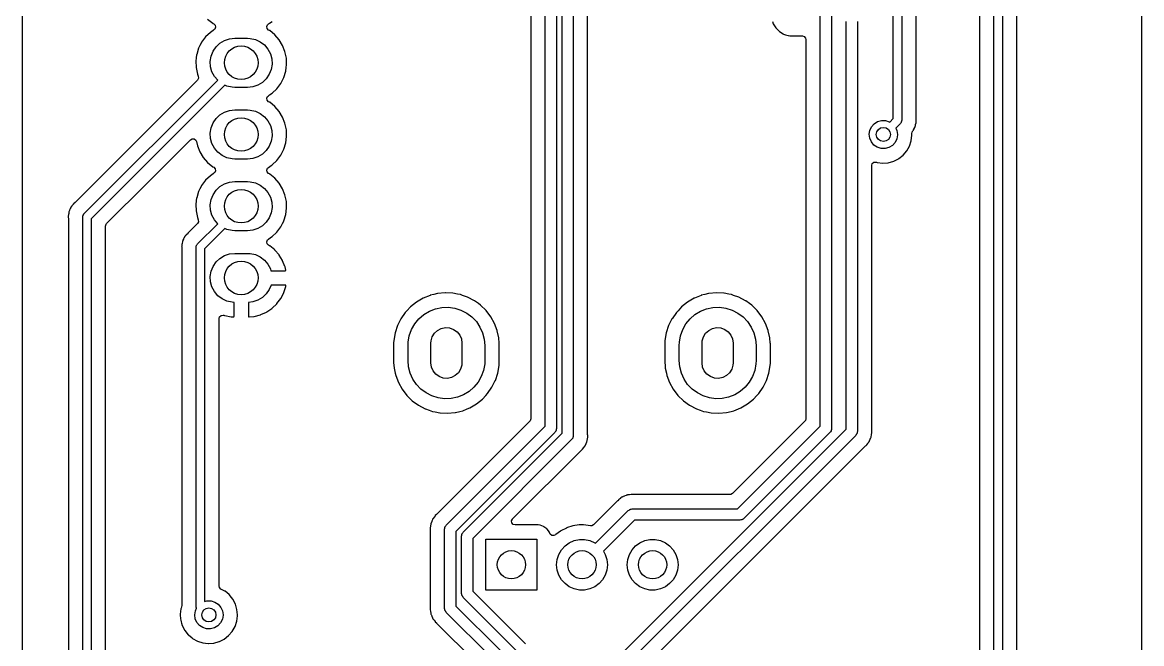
# Model space of a CAD drawing. Extents: x 84 to 124, y -235 to -33.
# Drawn here: x 84.33 to 123.95, y -138.06 to -116.05 of the extents above; entities that cross this region are included whole.
import ezdxf

# ---------------------------------------------------------------- set-up
doc = ezdxf.new("R2010")
doc.units = 0
doc.layers.add('BLACK', color=7, linetype='CONTINUOUS')

msp = doc.modelspace()

# ---------------------------------------------------------------- linework, layer by layer
at = {"layer": 'BLACK', "linetype": 'CONTINUOUS'}
for p, q in [((84.3285, -234.96), (84.3285, -33.0295)), ((123.951, -33.0295), (123.951, -234.96)), ((118.722, -161.971), (118.722, -92.8107)), ((119.022, -92.8111), (119.022, -162.033)), ((118.213, -93.1611), (118.213, -143.075)), ((119.53, -161.996), (119.53, -93.1645)), ((115.158, -119.463), (115.158, -99.5446)), ((115.458, -99.4825), (115.458, -119.525)), ((115.966, -119.488), (115.966, -99.5646)), ((102.832, -130.362), (102.832, -111.074)), ((103.232, -111.098), (103.232, -130.445)), ((102.324, -111.435), (102.324, -130.099)), ((103.432, -130.61), (103.432, -111.836)), ((103.832, -111.919), (103.832, -130.693)), ((104.34, -130.668), (104.34, -112.182)), ((112.576, -130.356), (112.576, -112.682)), ((112.976, -112.765), (112.976, -130.439)), ((90.8855, -115.937), (91.0664, -116.085)), ((91.0664, -116.085), (91.071, -116.088)), ((91.071, -116.088), (91.071, -116.088)), ((91.071, -116.088), (91.1035, -116.106)), ((93.0384, -116.11), (93.0811, -116.081)), ((93.0811, -116.081), (93.1669, -116.023)), ((110.883, -116.02), (110.909, -116.1)), ((113.489, -130.46), (113.489, -116.026)), ((113.888, -116.026), (113.888, -130.543)), ((90.9831, -116.407), (90.8138, -116.568)), ((91.0791, -116.342), (90.9831, -116.407)), ((91.1115, -116.32), (91.0791, -116.342)), ((91.1035, -116.106), (91.1528, -116.157)), ((91.1407, -116.293), (91.1115, -116.32)), ((91.1667, -116.227), (91.1407, -116.293)), ((91.1528, -116.157), (91.1667, -116.227)), ((92.9833, -116.203), (93.0093, -116.137)), ((92.9972, -116.273), (92.9833, -116.203)), ((93.0465, -116.324), (92.9972, -116.273)), ((93.0093, -116.137), (93.0384, -116.11)), ((93.079, -116.342), (93.0465, -116.324)), ((93.0836, -116.345), (93.079, -116.342)), ((93.079, -116.342), (93.079, -116.342)), ((93.2645, -116.493), (93.0836, -116.345)), ((110.909, -116.1), (111.003, -116.25)), ((111.003, -116.25), (111.128, -116.375)), ((111.128, -116.375), (111.134, -116.379)), ((111.134, -116.379), (111.134, -116.379)), ((111.134, -116.379), (111.257, -116.455)), ((111.257, -116.455), (111.278, -116.468)), ((111.278, -116.468), (111.344, -116.49)), ((111.344, -116.49), (111.44, -116.522)), ((90.6138, -116.875), (90.5682, -116.965)), ((90.6718, -116.761), (90.6138, -116.875)), ((90.6742, -116.756), (90.6718, -116.761)), ((90.6718, -116.761), (90.6718, -116.761)), ((90.8138, -116.568), (90.6742, -116.756)), ((91.1875, -116.921), (91.324, -116.792)), ((91.324, -116.792), (91.4851, -116.695)), ((91.4851, -116.695), (91.6632, -116.635)), ((91.6632, -116.635), (91.85, -116.615)), ((91.85, -116.615), (92.3, -116.615)), ((92.3, -116.615), (92.397, -116.62)), ((92.397, -116.62), (92.5804, -116.661)), ((92.5804, -116.661), (92.7507, -116.741)), ((92.7507, -116.741), (92.9, -116.855)), ((92.9, -116.855), (93.0213, -116.999)), ((93.4178, -116.67), (93.2645, -116.493)), ((93.5392, -116.87), (93.4178, -116.67)), ((93.6251, -117.087), (93.5392, -116.87)), ((111.44, -116.522), (111.44, -116.522)), ((111.44, -116.522), (111.446, -116.524)), ((111.446, -116.524), (111.453, -116.524)), ((111.453, -116.524), (111.453, -116.524)), ((111.453, -116.524), (111.496, -116.529)), ((111.496, -116.529), (111.551, -116.534)), ((111.551, -116.534), (111.942, -116.534)), ((111.942, -116.534), (112.01, -116.555)), ((112.01, -116.555), (112.057, -116.608)), ((112.057, -116.608), (112.068, -116.66)), ((112.068, -116.66), (112.068, -130.093)), ((90.4981, -117.193), (90.4811, -117.322)), ((90.4988, -117.188), (90.4981, -117.193)), ((90.4981, -117.193), (90.4981, -117.193)), ((90.5682, -116.965), (90.4988, -117.188)), ((90.9814, -117.436), (91.012, -117.251)), ((91.012, -117.251), (91.0818, -117.077)), ((91.0818, -117.077), (91.1875, -116.921)), ((93.0213, -116.999), (93.1089, -117.165)), ((93.1089, -117.165), (93.1588, -117.346)), ((93.6732, -117.316), (93.6251, -117.087)), ((90.4811, -117.322), (90.4681, -117.42)), ((90.4681, -117.42), (90.4768, -117.654)), ((90.4768, -117.654), (90.5249, -117.883)), ((90.9912, -117.624), (90.9814, -117.436)), ((91.0411, -117.805), (90.9912, -117.624)), ((93.1686, -117.534), (93.138, -117.719)), ((93.1588, -117.346), (93.1686, -117.534)), ((93.6512, -117.782), (93.6682, -117.654)), ((93.6682, -117.654), (93.6812, -117.555)), ((93.6819, -117.55), (93.6732, -117.316)), ((93.6812, -117.555), (93.6819, -117.55)), ((93.6812, -117.555), (93.6812, -117.555)), ((90.5249, -117.883), (90.5572, -117.964)), ((90.5636, -118.035), (90.5291, -118.1)), ((90.5572, -117.964), (90.5636, -118.035)), ((91.1287, -117.971), (91.0411, -117.805)), ((91.2422, -118.106), (91.1287, -117.971)), ((92.9625, -118.049), (92.826, -118.178)), ((93.0682, -117.893), (92.9625, -118.049)), ((93.138, -117.719), (93.0682, -117.893)), ((93.4758, -118.214), (93.5818, -118.005)), ((93.5818, -118.005), (93.6512, -117.782)), ((86.5079, -122.84), (91.2422, -118.106)), ((91.4973, -118.275), (86.764, -123.008)), ((90.5291, -118.1), (88.3554, -120.273)), ((91.5696, -118.309), (91.4973, -118.275)), ((91.753, -118.35), (91.5696, -118.309)), ((91.85, -118.355), (91.753, -118.35)), ((92.3, -118.355), (91.85, -118.355)), ((92.4868, -118.335), (92.3, -118.355)), ((92.6649, -118.275), (92.4868, -118.335)), ((92.826, -118.178), (92.6649, -118.275)), ((93.1669, -118.563), (93.3362, -118.402)), ((93.3362, -118.402), (93.4758, -118.214)), ((92.9833, -118.743), (93.0093, -118.677)), ((92.9972, -118.813), (92.9833, -118.743)), ((93.0465, -118.864), (92.9972, -118.813)), ((93.0093, -118.677), (93.0384, -118.65)), ((93.0384, -118.65), (93.0781, -118.623)), ((93.079, -118.882), (93.0465, -118.864)), ((93.0781, -118.623), (93.1669, -118.563)), ((91.324, -119.332), (91.4851, -119.235)), ((91.4851, -119.235), (91.6632, -119.175)), ((91.6632, -119.175), (91.85, -119.155)), ((91.85, -119.155), (92.3, -119.155)), ((92.3, -119.155), (92.397, -119.16)), ((92.397, -119.16), (92.5804, -119.201)), ((92.5804, -119.201), (92.7507, -119.281)), ((93.0836, -118.885), (93.079, -118.882)), ((93.079, -118.882), (93.079, -118.882)), ((93.2645, -119.033), (93.0836, -118.885)), ((93.4178, -119.21), (93.2645, -119.033)), ((93.5392, -119.41), (93.4178, -119.21)), ((91.012, -119.791), (91.0818, -119.617)), ((91.0818, -119.617), (91.1875, -119.461)), ((91.1875, -119.461), (91.324, -119.332)), ((92.7507, -119.281), (92.9, -119.395)), ((92.9, -119.395), (93.0213, -119.539)), ((93.0213, -119.539), (93.1089, -119.705)), ((93.6251, -119.627), (93.5392, -119.41)), ((93.6732, -119.856), (93.6251, -119.627)), ((114.39, -119.75), (114.484, -119.644)), ((114.484, -119.644), (114.604, -119.569)), ((114.604, -119.569), (114.74, -119.53)), ((114.74, -119.53), (114.882, -119.53)), ((114.882, -119.53), (115.018, -119.571)), ((115.018, -119.571), (115.037, -119.584)), ((115.037, -119.584), (115.158, -119.463)), ((115.414, -119.632), (115.248, -119.797)), ((115.423, -119.614), (115.414, -119.632)), ((115.437, -119.6), (115.423, -119.614)), ((115.443, -119.581), (115.437, -119.6)), ((115.452, -119.564), (115.443, -119.581)), ((115.458, -119.525), (115.452, -119.545)), ((115.452, -119.545), (115.452, -119.564)), ((115.952, -119.665), (115.955, -119.653)), ((115.955, -119.653), (115.966, -119.609)), ((115.967, -119.5), (115.966, -119.488)), ((115.966, -119.587), (115.968, -119.568)), ((115.966, -119.609), (115.966, -119.587)), ((115.971, -119.546), (115.967, -119.5)), ((115.968, -119.568), (115.97, -119.554)), ((115.97, -119.554), (115.971, -119.546)), ((115.97, -119.554), (115.97, -119.554)), ((90.9814, -119.976), (91.012, -119.791)), ((90.9912, -120.164), (90.9814, -119.976)), ((93.1089, -119.705), (93.1588, -119.886)), ((93.1588, -119.886), (93.1686, -120.074)), ((93.6734, -119.862), (93.6732, -119.856)), ((93.6795, -120.025), (93.6734, -119.862)), ((93.6819, -120.09), (93.6795, -120.025)), ((114.308, -120.019), (114.33, -119.879)), ((114.326, -120.159), (114.308, -120.019)), ((114.33, -119.879), (114.39, -119.75)), ((115.248, -119.797), (115.288, -119.885)), ((115.308, -120.037), (115.284, -120.177)), ((115.288, -119.885), (115.308, -120.025)), ((115.308, -120.025), (115.308, -120.037)), ((115.796, -120.25), (115.821, -120.053)), ((115.819, -120.003), (115.832, -119.933)), ((115.821, -120.021), (115.819, -120.003)), ((115.821, -120.025), (115.821, -120.021)), ((115.821, -120.021), (115.821, -120.021)), ((115.821, -120.053), (115.821, -120.025)), ((115.832, -119.933), (115.841, -119.92)), ((115.841, -119.92), (115.844, -119.916)), ((115.844, -119.916), (115.855, -119.897)), ((115.855, -119.897), (115.866, -119.88)), ((115.866, -119.88), (115.874, -119.87)), ((115.874, -119.87), (115.879, -119.863)), ((115.879, -119.863), (115.897, -119.821)), ((115.897, -119.821), (115.902, -119.81)), ((115.902, -119.81), (115.921, -119.777)), ((115.921, -119.777), (115.925, -119.77)), ((115.921, -119.777), (115.921, -119.777)), ((115.925, -119.77), (115.927, -119.762)), ((115.927, -119.762), (115.93, -119.749)), ((115.927, -119.762), (115.927, -119.762)), ((115.93, -119.749), (115.936, -119.73)), ((115.936, -119.73), (115.942, -119.718)), ((115.942, -119.718), (115.945, -119.711)), ((115.945, -119.711), (115.952, -119.665)), ((88.3554, -120.273), (86.2064, -122.422)), ((88.7454, -121.746), (90.2811, -120.21)), ((90.2811, -120.21), (90.3435, -120.176)), ((90.3435, -120.176), (90.4143, -120.181)), ((90.4143, -120.181), (90.4711, -120.224)), ((90.4711, -120.224), (90.4936, -120.273)), ((90.4936, -120.273), (90.5249, -120.423)), ((90.5249, -120.423), (90.6108, -120.64)), ((91.0411, -120.345), (90.9912, -120.164)), ((91.1287, -120.511), (91.0411, -120.345)), ((93.0682, -120.433), (92.9625, -120.589)), ((93.138, -120.259), (93.0682, -120.433)), ((93.1686, -120.074), (93.138, -120.259)), ((93.5818, -120.545), (93.6512, -120.322)), ((93.6512, -120.322), (93.6519, -120.317)), ((93.6519, -120.317), (93.6812, -120.095)), ((93.6812, -120.095), (93.6819, -120.09)), ((93.6812, -120.095), (93.6812, -120.095)), ((114.384, -120.289), (114.326, -120.159)), ((114.475, -120.398), (114.384, -120.289)), ((114.593, -120.476), (114.475, -120.398)), ((115.127, -120.41), (115.007, -120.484)), ((115.223, -120.305), (115.127, -120.41)), ((115.284, -120.177), (115.223, -120.305)), ((115.636, -120.609), (115.734, -120.437)), ((115.734, -120.437), (115.796, -120.25)), ((90.6108, -120.64), (90.7322, -120.84)), ((90.7322, -120.84), (90.8855, -121.017)), ((91.25, -120.655), (91.1287, -120.511)), ((91.3993, -120.769), (91.25, -120.655)), ((91.5696, -120.849), (91.3993, -120.769)), ((92.6649, -120.815), (92.4868, -120.875)), ((92.826, -120.718), (92.6649, -120.815)), ((92.9625, -120.589), (92.826, -120.718)), ((93.3362, -120.942), (93.4758, -120.754)), ((93.4758, -120.754), (93.5314, -120.645)), ((93.5314, -120.645), (93.5794, -120.55)), ((93.5794, -120.55), (93.5818, -120.545)), ((93.5794, -120.55), (93.5794, -120.55)), ((114.728, -120.519), (114.593, -120.476)), ((114.87, -120.521), (114.728, -120.519)), ((115.007, -120.484), (114.87, -120.521)), ((115.351, -120.881), (115.507, -120.759)), ((115.507, -120.759), (115.636, -120.609)), ((90.8855, -121.017), (91.0664, -121.165)), ((91.0664, -121.165), (91.071, -121.168)), ((91.071, -121.168), (91.071, -121.168)), ((91.071, -121.168), (91.1035, -121.186)), ((91.1035, -121.186), (91.1528, -121.237)), ((91.1528, -121.237), (91.1667, -121.307)), ((91.753, -120.89), (91.5696, -120.849)), ((91.85, -120.895), (91.753, -120.89)), ((92.3, -120.895), (91.85, -120.895)), ((92.4868, -120.875), (92.3, -120.895)), ((92.9833, -121.283), (93.0093, -121.217)), ((93.0093, -121.217), (93.0384, -121.19)), ((93.0384, -121.19), (93.134, -121.125)), ((93.134, -121.125), (93.1669, -121.103)), ((93.1669, -121.103), (93.3362, -120.942)), ((114.397, -121.125), (114.417, -121.057)), ((114.397, -130.518), (114.397, -121.125)), ((114.417, -121.057), (114.471, -121.011)), ((114.471, -121.011), (114.541, -121.001)), ((114.541, -121.001), (114.562, -121.005)), ((114.562, -121.005), (114.59, -121.015)), ((114.59, -121.015), (114.787, -121.038)), ((114.787, -121.038), (114.793, -121.038)), ((114.793, -121.038), (114.978, -121.023)), ((114.793, -121.038), (114.793, -121.038)), ((114.978, -121.023), (114.978, -121.023)), ((114.978, -121.023), (114.984, -121.023)), ((114.984, -121.023), (115.174, -120.97)), ((115.174, -120.97), (115.18, -120.967)), ((115.18, -120.967), (115.345, -120.883)), ((115.18, -120.967), (115.18, -120.967)), ((115.345, -120.883), (115.351, -120.881)), ((115.345, -120.883), (115.345, -120.883)), ((90.9831, -121.487), (90.8138, -121.648)), ((91.0791, -121.422), (90.9831, -121.487)), ((91.1115, -121.4), (91.0791, -121.422)), ((91.1407, -121.373), (91.1115, -121.4)), ((91.1667, -121.307), (91.1407, -121.373)), ((92.9972, -121.353), (92.9833, -121.283)), ((93.0465, -121.404), (92.9972, -121.353)), ((93.079, -121.422), (93.0465, -121.404)), ((93.0836, -121.425), (93.079, -121.422)), ((93.079, -121.422), (93.079, -121.422)), ((93.2645, -121.573), (93.0836, -121.425)), ((93.4178, -121.75), (93.2645, -121.573)), ((87.3094, -123.182), (88.7454, -121.746)), ((90.6138, -121.955), (90.5682, -122.044)), ((90.6718, -121.841), (90.6138, -121.955)), ((90.6742, -121.836), (90.6718, -121.841)), ((90.6718, -121.841), (90.6718, -121.841)), ((90.8138, -121.648), (90.6742, -121.836)), ((91.0818, -122.157), (91.1875, -122.001)), ((91.1875, -122.001), (91.324, -121.872)), ((91.324, -121.872), (91.4851, -121.775)), ((91.4851, -121.775), (91.6632, -121.715)), ((91.6632, -121.715), (91.85, -121.695)), ((91.85, -121.695), (92.3, -121.695)), ((92.3, -121.695), (92.397, -121.7)), ((92.397, -121.7), (92.5804, -121.741)), ((92.5804, -121.741), (92.7507, -121.821)), ((92.7507, -121.821), (92.9, -121.935)), ((92.9, -121.935), (93.0213, -122.079)), ((93.5392, -121.95), (93.4178, -121.75)), ((93.6251, -122.167), (93.5392, -121.95)), ((86.1976, -122.43), (86.1909, -122.435)), ((86.2064, -122.422), (86.1976, -122.43)), ((86.1976, -122.43), (86.1976, -122.43)), ((90.4981, -122.273), (90.4697, -122.488)), ((90.4988, -122.268), (90.4981, -122.273)), ((90.4981, -122.273), (90.4981, -122.273)), ((90.5682, -122.044), (90.4988, -122.268)), ((90.9814, -122.516), (91.012, -122.331)), ((91.012, -122.331), (91.0818, -122.157)), ((93.0213, -122.079), (93.1089, -122.245)), ((93.1089, -122.245), (93.1588, -122.426)), ((93.1588, -122.426), (93.1686, -122.614)), ((93.6732, -122.396), (93.6251, -122.167)), ((93.6765, -122.486), (93.6732, -122.396)), ((85.967, -122.818), (85.9555, -122.863)), ((85.9694, -122.806), (85.967, -122.818)), ((85.9754, -122.769), (85.9694, -122.806)), ((85.9766, -122.761), (85.9754, -122.769)), ((85.9851, -122.741), (85.9766, -122.761)), ((85.9915, -122.722), (85.9851, -122.741)), ((85.9969, -122.702), (85.9915, -122.722)), ((86.0191, -122.661), (85.9969, -122.702)), ((86.0243, -122.651), (86.0191, -122.661)), ((86.0395, -122.615), (86.0243, -122.651)), ((86.0427, -122.608), (86.0395, -122.615)), ((86.0395, -122.615), (86.0395, -122.615)), ((86.048, -122.601), (86.0427, -122.608)), ((86.0558, -122.591), (86.048, -122.601)), ((86.0667, -122.575), (86.0558, -122.591)), ((86.0732, -122.563), (86.0667, -122.575)), ((86.077, -122.556), (86.0732, -122.563)), ((86.0732, -122.563), (86.0732, -122.563)), ((86.1086, -122.522), (86.077, -122.556)), ((86.1164, -122.513), (86.1086, -122.522)), ((86.1191, -122.51), (86.1164, -122.513)), ((86.1396, -122.489), (86.1191, -122.51)), ((86.1424, -122.486), (86.1396, -122.489)), ((86.1855, -122.44), (86.1424, -122.486)), ((86.1909, -122.435), (86.1855, -122.44)), ((86.1855, -122.44), (86.1855, -122.44)), ((90.4697, -122.488), (90.4681, -122.5)), ((90.4681, -122.5), (90.4768, -122.734)), ((90.4768, -122.734), (90.5249, -122.963)), ((90.9912, -122.704), (90.9814, -122.516)), ((91.0411, -122.885), (90.9912, -122.704)), ((93.138, -122.799), (93.0682, -122.973)), ((93.1686, -122.614), (93.138, -122.799)), ((93.6521, -122.855), (93.6812, -122.635)), ((93.6809, -122.602), (93.6765, -122.486)), ((93.6819, -122.63), (93.6809, -122.602)), ((93.6812, -122.635), (93.6819, -122.63)), ((93.6812, -122.635), (93.6812, -122.635)), ((85.9539, -122.904), (85.9506, -122.925)), ((85.9506, -122.925), (85.9513, -122.933)), ((85.9513, -122.933), (85.9549, -122.971)), ((85.9555, -122.884), (85.9539, -122.904)), ((85.9549, -122.971), (85.9555, -122.983)), ((85.9555, -122.863), (85.9555, -122.884)), ((85.9555, -122.983), (85.9555, -180.414)), ((86.464, -122.946), (86.4691, -122.927)), ((86.464, -180.767), (86.464, -122.946)), ((86.4691, -122.907), (86.479, -122.89)), ((86.4691, -122.927), (86.4691, -122.907)), ((86.479, -122.89), (86.4841, -122.871)), ((86.4841, -122.871), (86.4981, -122.857)), ((86.4981, -122.857), (86.5079, -122.84)), ((86.764, -123.008), (86.764, -180.767)), ((87.2725, -123.271), (87.2925, -123.203)), ((87.2925, -123.203), (87.3094, -123.182)), ((90.5291, -123.18), (90.2229, -123.486)), ((90.5244, -123.903), (91.2422, -123.186)), ((90.5249, -122.963), (90.5572, -123.044)), ((90.5636, -123.115), (90.5291, -123.18)), ((90.5572, -123.044), (90.5636, -123.115)), ((91.1287, -123.051), (91.0411, -122.885)), ((91.2422, -123.186), (91.1287, -123.051)), ((92.9625, -123.129), (92.826, -123.258)), ((93.0682, -122.973), (92.9625, -123.129)), ((93.4758, -123.294), (93.5328, -123.182)), ((93.5328, -123.182), (93.5794, -123.09)), ((93.5794, -123.09), (93.5818, -123.085)), ((93.5794, -123.09), (93.5794, -123.09)), ((93.5818, -123.085), (93.6512, -122.862)), ((93.6512, -122.862), (93.6521, -122.855)), ((87.2725, -180.416), (87.2725, -123.271)), ((90.0935, -123.619), (90.0897, -123.626)), ((90.1251, -123.586), (90.0935, -123.619)), ((90.1328, -123.577), (90.1251, -123.586)), ((90.1356, -123.573), (90.1328, -123.577)), ((90.1561, -123.553), (90.1356, -123.573)), ((90.1589, -123.55), (90.1561, -123.553)), ((90.202, -123.504), (90.1589, -123.55)), ((90.2074, -123.498), (90.202, -123.504)), ((90.202, -123.504), (90.202, -123.504)), ((90.2141, -123.494), (90.2074, -123.498)), ((90.2229, -123.486), (90.2141, -123.494)), ((90.2141, -123.494), (90.2141, -123.494)), ((91.4973, -123.355), (90.7805, -124.072)), ((91.5696, -123.389), (91.4973, -123.355)), ((91.753, -123.43), (91.5696, -123.389)), ((91.85, -123.435), (91.753, -123.43)), ((92.3, -123.435), (91.85, -123.435)), ((92.4868, -123.415), (92.3, -123.435)), ((92.6649, -123.355), (92.4868, -123.415)), ((92.826, -123.258), (92.6649, -123.355)), ((93.1722, -123.638), (93.3235, -123.494)), ((93.3235, -123.494), (93.3362, -123.482)), ((93.3362, -123.482), (93.4758, -123.294)), ((89.9704, -123.967), (89.9671, -123.989)), ((89.9671, -123.989), (89.9678, -123.997)), ((89.9678, -123.997), (89.9714, -124.035)), ((89.972, -123.948), (89.9704, -123.967)), ((89.9835, -123.882), (89.972, -123.926)), ((89.972, -123.926), (89.972, -123.948)), ((89.9859, -123.87), (89.9835, -123.882)), ((89.9919, -123.832), (89.9859, -123.87)), ((89.9931, -123.824), (89.9919, -123.832)), ((90.0016, -123.805), (89.9931, -123.824)), ((90.008, -123.786), (90.0016, -123.805)), ((90.0134, -123.765), (90.008, -123.786)), ((90.0327, -123.73), (90.0134, -123.765)), ((90.0356, -123.725), (90.0327, -123.73)), ((90.0408, -123.714), (90.0356, -123.725)), ((90.056, -123.679), (90.0408, -123.714)), ((90.0592, -123.672), (90.056, -123.679)), ((90.056, -123.679), (90.056, -123.679)), ((90.0645, -123.665), (90.0592, -123.672)), ((90.0723, -123.655), (90.0645, -123.665)), ((90.0832, -123.638), (90.0723, -123.655)), ((90.0897, -123.626), (90.0832, -123.638)), ((90.0897, -123.626), (90.0897, -123.626)), ((90.4805, -124.01), (90.4856, -123.99)), ((90.4805, -136.741), (90.4805, -124.01)), ((90.4856, -123.971), (90.4955, -123.954)), ((90.4856, -123.99), (90.4856, -123.971)), ((90.4955, -123.954), (90.5006, -123.935)), ((90.5006, -123.935), (90.5145, -123.921)), ((90.5145, -123.921), (90.5244, -123.903)), ((92.9829, -123.823), (93.0088, -123.757)), ((92.9967, -123.893), (92.9829, -123.823)), ((93.046, -123.944), (92.9967, -123.893)), ((93.0088, -123.757), (93.038, -123.73)), ((93.038, -123.73), (93.1138, -123.679)), ((93.0787, -123.963), (93.046, -123.944)), ((93.0875, -123.969), (93.0787, -123.963)), ((93.26, -124.11), (93.0875, -123.969)), ((93.1138, -123.679), (93.1669, -123.643)), ((93.1669, -123.643), (93.1722, -123.638)), ((89.9714, -124.035), (89.972, -124.047)), ((89.972, -124.047), (89.972, -136.659)), ((90.7805, -124.072), (90.7805, -136.572)), ((91.1875, -124.541), (91.324, -124.412)), ((91.324, -124.412), (91.4851, -124.315)), ((91.4851, -124.315), (91.6632, -124.255)), ((91.6632, -124.255), (91.85, -124.235)), ((91.85, -124.235), (92.3, -124.235)), ((92.3, -124.235), (92.397, -124.24)), ((92.397, -124.24), (92.5804, -124.281)), ((92.5804, -124.281), (92.7507, -124.361)), ((92.7507, -124.361), (92.9, -124.475)), ((93.2677, -124.118), (93.26, -124.11)), ((93.4139, -124.286), (93.2677, -124.118)), ((93.4202, -124.295), (93.4139, -124.286)), ((93.536, -124.486), (93.4202, -124.295)), ((91.012, -124.871), (91.0818, -124.697)), ((91.0818, -124.697), (91.1875, -124.541)), ((92.9, -124.475), (93.0213, -124.619)), ((93.0213, -124.619), (93.1089, -124.785)), ((93.1089, -124.785), (93.1272, -124.851)), ((93.5407, -124.495), (93.536, -124.486)), ((93.6227, -124.703), (93.5407, -124.495)), ((93.6257, -124.713), (93.6227, -124.703)), ((93.6517, -124.836), (93.6257, -124.713)), ((90.9814, -125.056), (91.012, -124.871)), ((90.9912, -125.244), (90.9814, -125.056)), ((93.1272, -124.851), (93.6366, -124.851)), ((93.6366, -124.851), (93.6502, -124.847)), ((93.6502, -124.847), (93.6517, -124.836)), ((91.0411, -125.425), (90.9912, -125.244)), ((91.1287, -125.591), (91.0411, -125.425)), ((91.25, -125.735), (91.1287, -125.591)), ((93.0682, -125.513), (92.9625, -125.669)), ((93.1299, -125.359), (93.0682, -125.513)), ((93.6387, -125.359), (93.1299, -125.359)), ((93.583, -125.62), (93.6491, -125.407)), ((93.6518, -125.363), (93.6387, -125.359)), ((93.6491, -125.407), (93.6514, -125.397)), ((93.6514, -125.397), (93.654, -125.377)), ((93.654, -125.377), (93.6518, -125.363)), ((91.3993, -125.849), (91.25, -125.735)), ((91.5696, -125.929), (91.3993, -125.849)), ((91.753, -125.97), (91.5696, -125.929)), ((91.821, -125.973), (91.753, -125.97)), ((91.821, -126.469), (91.821, -125.973)), ((92.4868, -125.955), (92.329, -125.972)), ((92.329, -125.972), (92.329, -126.465)), ((92.6649, -125.895), (92.4868, -125.955)), ((92.826, -125.798), (92.6649, -125.895)), ((92.9625, -125.669), (92.826, -125.798)), ((93.339, -126.017), (93.4722, -125.838)), ((93.4722, -125.838), (93.4778, -125.829)), ((93.4778, -125.829), (93.579, -125.63)), ((93.579, -125.63), (93.583, -125.62)), ((98.2788, -125.961), (98.0671, -126.13)), ((98.5128, -125.824), (98.2788, -125.961)), ((98.5171, -125.822), (98.5128, -125.824)), ((98.7599, -125.724), (98.5171, -125.822)), ((98.7642, -125.722), (98.7599, -125.724)), ((98.7599, -125.724), (98.7599, -125.724)), ((98.8931, -125.691), (98.7642, -125.722)), ((99.0231, -125.659), (98.8931, -125.691)), ((99.0276, -125.658), (99.0231, -125.659)), ((99.0231, -125.659), (99.0231, -125.659)), ((99.2975, -125.632), (99.0276, -125.658)), ((99.3021, -125.632), (99.2975, -125.632)), ((99.5638, -125.645), (99.3021, -125.632)), ((99.3021, -125.632), (99.3021, -125.632)), ((99.5683, -125.645), (99.5638, -125.645)), ((99.5638, -125.645), (99.5638, -125.645)), ((99.5728, -125.646), (99.5683, -125.645)), ((99.7363, -125.679), (99.5728, -125.646)), ((99.5728, -125.646), (99.5728, -125.646)), ((99.8344, -125.698), (99.7363, -125.679)), ((99.908, -125.724), (99.8344, -125.698)), ((100.086, -125.787), (99.908, -125.724)), ((100.09, -125.788), (100.086, -125.787)), ((100.086, -125.787), (100.086, -125.787)), ((100.33, -125.914), (100.09, -125.788)), ((100.334, -125.917), (100.33, -125.914)), ((100.471, -126.017), (100.334, -125.917)), ((107.879, -125.961), (107.667, -126.13)), ((108.113, -125.824), (107.879, -125.961)), ((108.117, -125.822), (108.113, -125.824)), ((108.36, -125.724), (108.117, -125.822)), ((108.364, -125.722), (108.36, -125.724)), ((108.36, -125.724), (108.36, -125.724)), ((108.493, -125.691), (108.364, -125.722)), ((108.623, -125.659), (108.493, -125.691)), ((108.628, -125.658), (108.623, -125.659)), ((108.623, -125.659), (108.623, -125.659)), ((108.897, -125.632), (108.628, -125.658)), ((108.902, -125.632), (108.897, -125.632)), ((109.164, -125.645), (108.902, -125.632)), ((108.902, -125.632), (108.902, -125.632)), ((109.168, -125.645), (109.164, -125.645)), ((109.164, -125.645), (109.164, -125.645)), ((109.173, -125.646), (109.168, -125.645)), ((109.336, -125.679), (109.173, -125.646)), ((109.173, -125.646), (109.173, -125.646)), ((109.434, -125.698), (109.336, -125.679)), ((109.508, -125.724), (109.434, -125.698)), ((109.686, -125.787), (109.508, -125.724)), ((109.69, -125.788), (109.686, -125.787)), ((109.686, -125.787), (109.686, -125.787)), ((109.93, -125.914), (109.69, -125.788)), ((109.934, -125.917), (109.93, -125.914)), ((110.071, -126.017), (109.934, -125.917)), ((92.7642, -126.407), (92.9677, -126.316)), ((92.9677, -126.316), (92.977, -126.31)), ((92.977, -126.31), (93.1622, -126.186)), ((93.1622, -126.186), (93.1704, -126.179)), ((93.1704, -126.179), (93.3319, -126.025)), ((93.3319, -126.025), (93.339, -126.017)), ((97.882, -126.329), (97.7274, -126.551)), ((97.9392, -126.267), (97.882, -126.329)), ((98.0639, -126.134), (97.9392, -126.267)), ((98.0671, -126.13), (98.0639, -126.134)), ((98.5387, -126.406), (98.7353, -126.287)), ((98.7353, -126.287), (98.9492, -126.202)), ((98.9492, -126.202), (99.1743, -126.155)), ((99.1743, -126.155), (99.4041, -126.147)), ((99.4041, -126.147), (99.632, -126.177)), ((99.632, -126.177), (99.8517, -126.245)), ((99.8517, -126.245), (100.057, -126.349)), ((100.057, -126.349), (100.241, -126.486)), ((100.549, -126.074), (100.471, -126.017)), ((100.743, -126.264), (100.549, -126.074)), ((100.908, -126.479), (100.743, -126.264)), ((107.482, -126.329), (107.327, -126.551)), ((107.539, -126.267), (107.482, -126.329)), ((107.664, -126.134), (107.539, -126.267)), ((107.667, -126.13), (107.664, -126.134)), ((108.139, -126.406), (108.335, -126.287)), ((108.335, -126.287), (108.549, -126.202)), ((108.549, -126.202), (108.774, -126.155)), ((108.774, -126.155), (109.004, -126.147)), ((109.004, -126.147), (109.232, -126.177)), ((109.232, -126.177), (109.452, -126.245)), ((109.452, -126.245), (109.657, -126.349)), ((109.657, -126.349), (109.841, -126.486)), ((110.149, -126.074), (110.071, -126.017)), ((110.343, -126.264), (110.149, -126.074)), ((110.508, -126.479), (110.343, -126.264)), ((91.289, -126.547), (91.309, -126.479)), ((91.289, -136.014), (91.289, -126.547)), ((91.309, -126.479), (91.3626, -126.433)), ((91.3626, -126.433), (91.4329, -126.422)), ((91.4329, -126.422), (91.458, -126.429)), ((91.458, -126.429), (91.4847, -126.438)), ((91.4847, -126.438), (91.495, -126.441)), ((91.495, -126.441), (91.7158, -126.481)), ((91.7158, -126.481), (91.724, -126.482)), ((91.724, -126.482), (91.7429, -126.483)), ((91.7429, -126.483), (91.7458, -126.483)), ((91.7458, -126.483), (91.8029, -126.483)), ((91.8029, -126.483), (91.8181, -126.479)), ((91.8181, -126.479), (91.8193, -126.477)), ((91.8193, -126.477), (91.821, -126.469)), ((92.329, -126.465), (92.3335, -126.48)), ((92.3335, -126.48), (92.3349, -126.481)), ((92.3349, -126.481), (92.3425, -126.483)), ((92.3425, -126.483), (92.3561, -126.483)), ((92.3561, -126.483), (92.3614, -126.483)), ((92.3614, -126.483), (92.5277, -126.469)), ((92.5277, -126.469), (92.5382, -126.467)), ((92.5382, -126.467), (92.7542, -126.411)), ((92.7542, -126.411), (92.7642, -126.407)), ((97.6433, -126.72), (97.6066, -126.794)), ((97.7254, -126.555), (97.6433, -126.72)), ((97.7274, -126.551), (97.7254, -126.555)), ((97.7254, -126.555), (97.7254, -126.555)), ((98.1054, -126.935), (98.2192, -126.735)), ((98.2192, -126.735), (98.365, -126.557)), ((98.365, -126.557), (98.5387, -126.406)), ((100.241, -126.486), (100.4, -126.653)), ((100.4, -126.653), (100.528, -126.844)), ((101.039, -126.716), (100.908, -126.479)), ((101.135, -126.97), (101.039, -126.716)), ((107.243, -126.72), (107.207, -126.794)), ((107.325, -126.555), (107.243, -126.72)), ((107.327, -126.551), (107.325, -126.555)), ((107.325, -126.555), (107.325, -126.555)), ((107.705, -126.935), (107.819, -126.735)), ((107.819, -126.735), (107.965, -126.557)), ((107.965, -126.557), (108.139, -126.406)), ((109.841, -126.486), (110, -126.653)), ((110, -126.653), (110.128, -126.844)), ((110.639, -126.716), (110.508, -126.479)), ((110.735, -126.97), (110.639, -126.716)), ((97.5222, -127.052), (97.4758, -127.319)), ((97.6066, -126.794), (97.5222, -127.052)), ((97.986, -127.377), (98.027, -127.151)), ((98.027, -127.151), (98.1054, -126.935)), ((98.8375, -127.191), (98.9162, -127.064)), ((98.9162, -127.064), (99.0261, -126.963)), ((99.0261, -126.963), (99.1591, -126.896)), ((99.1591, -126.896), (99.3055, -126.866)), ((99.3055, -126.866), (99.4544, -126.877)), ((99.4544, -126.877), (99.5948, -126.928)), ((99.5948, -126.928), (99.7165, -127.014)), ((99.7165, -127.014), (99.8104, -127.13)), ((99.8104, -127.13), (99.8697, -127.267)), ((100.528, -126.844), (100.623, -127.053)), ((100.623, -127.053), (100.681, -127.276)), ((101.136, -126.974), (101.135, -126.97)), ((101.193, -127.23), (101.136, -126.974)), ((101.136, -126.974), (101.136, -126.974)), ((107.122, -127.052), (107.076, -127.319)), ((107.207, -126.794), (107.122, -127.052)), ((107.586, -127.377), (107.627, -127.151)), ((107.627, -127.151), (107.705, -126.935)), ((108.438, -127.191), (108.516, -127.064)), ((108.516, -127.064), (108.626, -126.963)), ((108.626, -126.963), (108.759, -126.896)), ((108.759, -126.896), (108.905, -126.866)), ((108.905, -126.866), (109.054, -126.877)), ((109.054, -126.877), (109.195, -126.928)), ((109.195, -126.928), (109.317, -127.014)), ((109.317, -127.014), (109.41, -127.13)), ((109.41, -127.13), (109.47, -127.267)), ((110.128, -126.844), (110.223, -127.053)), ((110.223, -127.053), (110.281, -127.276)), ((110.736, -126.974), (110.735, -126.97)), ((110.793, -127.23), (110.736, -126.974)), ((110.736, -126.974), (110.736, -126.974)), ((97.4758, -127.319), (97.4715, -127.405)), ((97.4715, -127.405), (97.4715, -128.094)), ((97.98, -127.505), (97.986, -127.377)), ((97.98, -128.025), (97.98, -127.505)), ((98.79, -127.415), (98.7959, -127.335)), ((98.79, -128.115), (98.79, -127.415)), ((98.7959, -127.335), (98.8375, -127.191)), ((99.8697, -127.267), (99.89, -127.415)), ((99.89, -127.415), (99.89, -128.115)), ((100.681, -127.276), (100.7, -127.505)), ((100.7, -127.505), (100.7, -128.025)), ((101.194, -127.235), (101.193, -127.23)), ((101.194, -127.239), (101.194, -127.235)), ((101.206, -127.406), (101.194, -127.239)), ((101.209, -127.436), (101.206, -127.406)), ((101.209, -128.125), (101.209, -127.436)), ((107.076, -127.319), (107.072, -127.405)), ((107.072, -127.405), (107.072, -128.094)), ((107.58, -127.505), (107.586, -127.377)), ((107.58, -128.025), (107.58, -127.505)), ((108.39, -127.415), (108.396, -127.335)), ((108.39, -128.115), (108.39, -127.415)), ((108.396, -127.335), (108.438, -127.191)), ((109.47, -127.267), (109.49, -127.415)), ((109.49, -127.415), (109.49, -128.115)), ((110.281, -127.276), (110.3, -127.505)), ((110.3, -127.505), (110.3, -128.025)), ((110.794, -127.235), (110.793, -127.23)), ((110.794, -127.239), (110.794, -127.235)), ((110.806, -127.406), (110.794, -127.239)), ((110.808, -127.436), (110.806, -127.406)), ((110.808, -128.125), (110.808, -127.436)), ((97.4715, -128.094), (97.4717, -128.096)), ((97.4717, -128.096), (97.4797, -128.207)), ((97.4717, -128.096), (97.4717, -128.096)), ((97.4797, -128.207), (97.4861, -128.295)), ((97.4861, -128.295), (97.4871, -128.3)), ((97.4871, -128.3), (97.4871, -128.3)), ((97.4871, -128.3), (97.5265, -128.478)), ((97.9994, -128.254), (97.98, -128.025)), ((98.0572, -128.477), (97.9994, -128.254)), ((98.8103, -128.263), (98.79, -128.115)), ((98.8695, -128.4), (98.8103, -128.263)), ((99.8424, -128.339), (99.7638, -128.466)), ((99.8841, -128.195), (99.8424, -128.339)), ((99.89, -128.115), (99.8841, -128.195)), ((100.694, -128.153), (100.653, -128.379)), ((100.7, -128.025), (100.694, -128.153)), ((101.158, -128.478), (101.204, -128.211)), ((101.204, -128.211), (101.209, -128.125)), ((107.072, -128.094), (107.072, -128.096)), ((107.072, -128.096), (107.08, -128.207)), ((107.072, -128.096), (107.072, -128.096)), ((107.08, -128.207), (107.086, -128.295)), ((107.086, -128.295), (107.087, -128.3)), ((107.087, -128.3), (107.087, -128.3)), ((107.087, -128.3), (107.126, -128.478)), ((107.599, -128.254), (107.58, -128.025)), ((107.657, -128.477), (107.599, -128.254)), ((108.41, -128.263), (108.39, -128.115)), ((108.47, -128.4), (108.41, -128.263)), ((109.442, -128.339), (109.364, -128.466)), ((109.484, -128.195), (109.442, -128.339)), ((109.49, -128.115), (109.484, -128.195)), ((110.294, -128.153), (110.253, -128.379)), ((110.3, -128.025), (110.294, -128.153)), ((110.758, -128.478), (110.804, -128.211)), ((110.804, -128.211), (110.808, -128.125)), ((97.5265, -128.478), (97.5446, -128.56)), ((97.5446, -128.56), (97.6407, -128.814)), ((98.1517, -128.686), (98.0572, -128.477)), ((98.2801, -128.877), (98.1517, -128.686)), ((98.9635, -128.516), (98.8695, -128.4)), ((99.0852, -128.602), (98.9635, -128.516)), ((99.2256, -128.653), (99.0852, -128.602)), ((99.3745, -128.664), (99.2256, -128.653)), ((99.5209, -128.634), (99.3745, -128.664)), ((99.6539, -128.567), (99.5209, -128.634)), ((99.7638, -128.466), (99.6539, -128.567)), ((100.575, -128.595), (100.461, -128.795)), ((100.653, -128.379), (100.575, -128.595)), ((101.035, -128.814), (101.071, -128.74)), ((101.071, -128.74), (101.073, -128.736)), ((101.071, -128.74), (101.071, -128.74)), ((101.073, -128.736), (101.158, -128.478)), ((107.126, -128.478), (107.145, -128.56)), ((107.145, -128.56), (107.241, -128.814)), ((107.752, -128.686), (107.657, -128.477)), ((107.88, -128.877), (107.752, -128.686)), ((108.563, -128.516), (108.47, -128.4)), ((108.685, -128.602), (108.563, -128.516)), ((108.826, -128.653), (108.685, -128.602)), ((108.975, -128.664), (108.826, -128.653)), ((109.121, -128.634), (108.975, -128.664)), ((109.254, -128.567), (109.121, -128.634)), ((109.364, -128.466), (109.254, -128.567)), ((110.175, -128.595), (110.061, -128.795)), ((110.253, -128.379), (110.175, -128.595)), ((110.635, -128.814), (110.671, -128.74)), ((110.671, -128.74), (110.673, -128.736)), ((110.671, -128.74), (110.671, -128.74)), ((110.673, -128.736), (110.758, -128.478)), ((97.6407, -128.814), (97.7723, -129.051)), ((97.7723, -129.051), (97.9368, -129.266)), ((98.4388, -129.044), (98.2801, -128.877)), ((98.6233, -129.181), (98.4388, -129.044)), ((100.141, -129.124), (99.9447, -129.243)), ((100.315, -128.973), (100.141, -129.124)), ((100.461, -128.795), (100.315, -128.973)), ((100.798, -129.201), (100.953, -128.979)), ((100.953, -128.979), (101.035, -128.814)), ((107.241, -128.814), (107.372, -129.051)), ((107.372, -129.051), (107.537, -129.266)), ((108.039, -129.044), (107.88, -128.877)), ((108.223, -129.181), (108.039, -129.044)), ((109.741, -129.124), (109.545, -129.243)), ((109.915, -128.973), (109.741, -129.124)), ((110.061, -128.795), (109.915, -128.973)), ((110.398, -129.201), (110.553, -128.979)), ((110.553, -128.979), (110.635, -128.814)), ((97.9368, -129.266), (98.1307, -129.456)), ((98.1307, -129.456), (98.35, -129.616)), ((98.8283, -129.285), (98.6233, -129.181)), ((99.048, -129.353), (98.8283, -129.285)), ((99.2759, -129.383), (99.048, -129.353)), ((99.5057, -129.375), (99.2759, -129.383)), ((99.7308, -129.328), (99.5057, -129.375)), ((99.9447, -129.243), (99.7308, -129.328)), ((100.401, -129.569), (100.613, -129.4)), ((100.613, -129.4), (100.734, -129.27)), ((100.734, -129.27), (100.795, -129.205)), ((100.795, -129.205), (100.798, -129.201)), ((100.795, -129.205), (100.795, -129.205)), ((107.537, -129.266), (107.731, -129.456)), ((107.731, -129.456), (107.95, -129.616)), ((108.428, -129.285), (108.223, -129.181)), ((108.648, -129.353), (108.428, -129.285)), ((108.876, -129.383), (108.648, -129.353)), ((109.106, -129.375), (108.876, -129.383)), ((109.331, -129.328), (109.106, -129.375)), ((109.545, -129.243), (109.331, -129.328)), ((110.001, -129.569), (110.213, -129.4)), ((110.213, -129.4), (110.334, -129.27)), ((110.334, -129.27), (110.395, -129.205)), ((110.395, -129.205), (110.398, -129.201)), ((110.395, -129.205), (110.395, -129.205)), ((98.35, -129.616), (98.5899, -129.742)), ((98.5899, -129.742), (98.5942, -129.743)), ((98.5942, -129.743), (98.5943, -129.743)), ((98.5943, -129.743), (98.7271, -129.79)), ((98.7271, -129.79), (98.8456, -129.832)), ((98.8456, -129.832), (98.9437, -129.851)), ((98.9437, -129.851), (99.1072, -129.884)), ((99.1072, -129.884), (99.1072, -129.884)), ((99.1072, -129.884), (99.1117, -129.885)), ((99.1117, -129.885), (99.1162, -129.885)), ((99.1162, -129.885), (99.1162, -129.885)), ((99.1162, -129.885), (99.3779, -129.898)), ((99.3779, -129.898), (99.3779, -129.898)), ((99.3779, -129.898), (99.3825, -129.898)), ((99.3825, -129.898), (99.6524, -129.872)), ((99.6524, -129.872), (99.6569, -129.871)), ((99.6569, -129.871), (99.8166, -129.832)), ((99.6569, -129.871), (99.6569, -129.871)), ((99.8166, -129.832), (99.9158, -129.808)), ((99.9158, -129.808), (100.075, -129.743)), ((100.075, -129.743), (100.163, -129.708)), ((100.163, -129.708), (100.167, -129.706)), ((100.163, -129.708), (100.163, -129.708)), ((100.167, -129.706), (100.401, -129.569)), ((107.95, -129.616), (108.19, -129.742)), ((108.19, -129.742), (108.194, -129.743)), ((108.194, -129.743), (108.194, -129.743)), ((108.194, -129.743), (108.327, -129.79)), ((108.327, -129.79), (108.446, -129.832)), ((108.446, -129.832), (108.544, -129.851)), ((108.544, -129.851), (108.707, -129.884)), ((108.707, -129.884), (108.707, -129.884)), ((108.707, -129.884), (108.712, -129.885)), ((108.712, -129.885), (108.716, -129.885)), ((108.716, -129.885), (108.716, -129.885)), ((108.716, -129.885), (108.978, -129.898)), ((108.978, -129.898), (108.978, -129.898)), ((108.978, -129.898), (108.983, -129.898)), ((108.983, -129.898), (109.252, -129.872)), ((109.252, -129.872), (109.257, -129.871)), ((109.257, -129.871), (109.417, -129.832)), ((109.257, -129.871), (109.257, -129.871)), ((109.417, -129.832), (109.516, -129.808)), ((109.516, -129.808), (109.675, -129.743)), ((109.675, -129.743), (109.763, -129.708)), ((109.763, -129.708), (109.767, -129.706)), ((109.763, -129.708), (109.763, -129.708)), ((109.767, -129.706), (110.001, -129.569)), ((102.287, -130.188), (98.996, -133.479)), ((102.304, -130.167), (102.287, -130.188)), ((102.324, -130.099), (102.304, -130.167)), ((112.031, -130.182), (109.471, -132.742)), ((109.645, -133.287), (112.576, -130.356)), ((112.048, -130.161), (112.031, -130.182)), ((112.068, -130.093), (112.048, -130.161)), ((99.3351, -133.859), (102.832, -130.362)), ((103.174, -130.586), (99.6765, -134.084)), ((99.9346, -134.108), (103.432, -130.61)), ((103.192, -130.558), (103.174, -130.586)), ((103.213, -130.532), (103.192, -130.558)), ((103.215, -130.521), (103.213, -130.532)), ((103.221, -130.511), (103.215, -130.521)), ((103.225, -130.478), (103.221, -130.511)), ((103.232, -130.445), (103.225, -130.478)), ((103.825, -130.726), (103.821, -130.759)), ((103.832, -130.693), (103.825, -130.726)), ((104.333, -130.801), (104.343, -130.745)), ((104.341, -130.676), (104.34, -130.668)), ((104.344, -130.738), (104.341, -130.676)), ((104.343, -130.745), (104.344, -130.738)), ((104.519, -139.429), (113.489, -130.46)), ((113.83, -130.684), (104.86, -139.654)), ((112.918, -130.58), (109.869, -133.629)), ((112.936, -130.552), (112.918, -130.58)), ((112.957, -130.526), (112.936, -130.552)), ((112.959, -130.514), (112.957, -130.526)), ((112.965, -130.505), (112.959, -130.514)), ((112.969, -130.471), (112.965, -130.505)), ((112.976, -130.439), (112.969, -130.471)), ((113.848, -130.656), (113.83, -130.684)), ((113.869, -130.63), (113.848, -130.656)), ((113.871, -130.618), (113.869, -130.63)), ((113.877, -130.609), (113.871, -130.618)), ((113.881, -130.575), (113.877, -130.609)), ((113.888, -130.543), (113.881, -130.575)), ((114.37, -130.756), (114.371, -130.748)), ((114.371, -130.748), (114.372, -130.746)), ((114.372, -130.746), (114.376, -130.73)), ((114.376, -130.73), (114.377, -130.727)), ((114.377, -130.727), (114.38, -130.72)), ((114.38, -130.72), (114.386, -130.676)), ((114.386, -130.676), (114.388, -130.657)), ((114.388, -130.657), (114.389, -130.65)), ((114.389, -130.65), (114.399, -130.595)), ((114.397, -130.525), (114.397, -130.518)), ((114.401, -130.587), (114.397, -130.525)), ((114.399, -130.595), (114.401, -130.587)), ((103.773, -130.834), (100.276, -134.332)), ((103.791, -130.806), (103.773, -130.834)), ((103.812, -130.78), (103.791, -130.806)), ((103.815, -130.769), (103.812, -130.78)), ((103.821, -130.759), (103.815, -130.769)), ((104.162, -131.171), (104.199, -131.118)), ((104.199, -131.118), (104.203, -131.113)), ((104.203, -131.113), (104.242, -131.063)), ((104.242, -131.063), (104.246, -131.056)), ((104.246, -131.056), (104.247, -131.054)), ((104.247, -131.054), (104.255, -131.039)), ((104.255, -131.039), (104.257, -131.036)), ((104.257, -131.036), (104.261, -131.03)), ((104.261, -131.03), (104.284, -130.971)), ((104.284, -130.971), (104.287, -130.965)), ((104.287, -130.965), (104.31, -130.913)), ((104.31, -130.913), (104.313, -130.906)), ((104.313, -130.906), (104.314, -130.899)), ((104.314, -130.899), (104.315, -130.896)), ((104.315, -130.896), (104.32, -130.88)), ((104.32, -130.88), (104.321, -130.878)), ((104.321, -130.878), (104.323, -130.87)), ((104.323, -130.87), (104.332, -130.807)), ((104.332, -130.807), (104.333, -130.801)), ((105.406, -139.827), (114.169, -131.064)), ((114.169, -131.064), (114.175, -131.058)), ((114.175, -131.058), (114.197, -131.039)), ((114.197, -131.039), (114.219, -131.02)), ((114.219, -131.02), (114.256, -130.968)), ((114.256, -130.968), (114.26, -130.963)), ((114.26, -130.963), (114.294, -130.918)), ((114.294, -130.918), (114.299, -130.912)), ((114.299, -130.912), (114.302, -130.905)), ((114.302, -130.905), (114.303, -130.903)), ((114.303, -130.903), (114.312, -130.888)), ((114.312, -130.888), (114.313, -130.886)), ((114.313, -130.886), (114.317, -130.88)), ((114.317, -130.88), (114.32, -130.873)), ((114.32, -130.873), (114.341, -130.82)), ((114.32, -130.873), (114.32, -130.873)), ((114.341, -130.82), (114.343, -130.814)), ((114.343, -130.814), (114.366, -130.763)), ((114.366, -130.763), (114.37, -130.756)), ((101.685, -133.642), (104.113, -131.214)), ((104.113, -131.214), (104.119, -131.209)), ((104.119, -131.209), (104.157, -131.176)), ((104.157, -131.176), (104.162, -131.171)), ((104.157, -131.176), (104.157, -131.176)), ((105.4, -133.003), (104.55, -133.853)), ((105.405, -132.998), (105.4, -133.003)), ((105.441, -132.957), (105.405, -132.998)), ((105.446, -132.952), (105.441, -132.957)), ((105.441, -132.957), (105.441, -132.957)), ((105.452, -132.947), (105.446, -132.952)), ((105.499, -132.915), (105.452, -132.947)), ((105.452, -132.947), (105.452, -132.947)), ((105.504, -132.912), (105.499, -132.915)), ((105.518, -132.901), (105.504, -132.912)), ((105.549, -132.877), (105.518, -132.901)), ((105.555, -132.873), (105.549, -132.877)), ((105.549, -132.877), (105.549, -132.877)), ((105.562, -132.87), (105.555, -132.873)), ((105.564, -132.868), (105.562, -132.87)), ((105.579, -132.86), (105.564, -132.868)), ((105.581, -132.859), (105.579, -132.86)), ((105.587, -132.855), (105.581, -132.859)), ((105.594, -132.852), (105.587, -132.855)), ((105.647, -132.832), (105.594, -132.852)), ((105.594, -132.852), (105.594, -132.852)), ((105.653, -132.829), (105.647, -132.832)), ((105.705, -132.807), (105.653, -132.829)), ((105.712, -132.804), (105.705, -132.807)), ((105.705, -132.807), (105.705, -132.807)), ((105.719, -132.802), (105.712, -132.804)), ((105.722, -132.802), (105.719, -132.802)), ((105.738, -132.797), (105.722, -132.802)), ((105.741, -132.797), (105.738, -132.797)), ((105.748, -132.794), (105.741, -132.797)), ((105.811, -132.786), (105.748, -132.794)), ((105.818, -132.785), (105.811, -132.786)), ((105.881, -132.774), (105.818, -132.785)), ((105.888, -132.775), (105.881, -132.774)), ((105.938, -132.778), (105.888, -132.775)), ((105.888, -132.775), (105.888, -132.775)), ((105.947, -132.779), (105.938, -132.778)), ((109.382, -132.779), (105.947, -132.779)), ((109.409, -132.776), (109.382, -132.779)), ((109.471, -132.742), (109.409, -132.776)), ((98.9461, -133.523), (98.9417, -133.529)), ((98.9897, -133.485), (98.9461, -133.523)), ((98.996, -133.479), (98.9897, -133.485)), ((104.617, -134.505), (105.777, -133.345)), ((105.777, -133.345), (105.805, -133.328)), ((105.805, -133.328), (105.831, -133.307)), ((105.831, -133.307), (105.842, -133.304)), ((105.842, -133.304), (105.852, -133.298)), ((105.852, -133.298), (105.885, -133.294)), ((105.885, -133.294), (105.918, -133.287)), ((105.918, -133.287), (109.645, -133.287)), ((98.7758, -133.893), (98.7642, -133.956)), ((98.7769, -133.887), (98.7758, -133.893)), ((98.7842, -133.831), (98.7769, -133.887)), ((98.7852, -133.823), (98.7842, -133.831)), ((98.7842, -133.831), (98.7842, -133.831)), ((98.788, -133.816), (98.7852, -133.823)), ((98.7886, -133.814), (98.788, -133.816)), ((98.7933, -133.797), (98.7886, -133.814)), ((98.7941, -133.795), (98.7933, -133.797)), ((98.7954, -133.787), (98.7941, -133.795)), ((98.8217, -133.729), (98.7954, -133.787)), ((98.8243, -133.723), (98.8217, -133.729)), ((98.8447, -133.67), (98.8243, -133.723)), ((98.8475, -133.663), (98.8447, -133.67)), ((98.8447, -133.67), (98.8447, -133.67)), ((98.8519, -133.657), (98.8475, -133.663)), ((98.8531, -133.655), (98.8519, -133.657)), ((98.8615, -133.64), (98.8531, -133.655)), ((98.8629, -133.638), (98.8615, -133.64)), ((98.866, -133.631), (98.8629, -133.638)), ((98.9054, -133.581), (98.866, -133.631)), ((98.9094, -133.575), (98.9054, -133.581)), ((98.9417, -133.529), (98.9094, -133.575)), ((99.2938, -133.925), (99.2964, -133.914)), ((99.2964, -133.914), (99.3173, -133.888)), ((99.3173, -133.888), (99.3351, -133.859)), ((101.649, -133.713), (101.679, -133.648)), ((101.66, -133.783), (101.649, -133.713)), ((101.706, -133.837), (101.66, -133.783)), ((101.679, -133.648), (101.685, -133.642)), ((101.774, -133.857), (101.706, -133.837)), ((102.585, -133.857), (101.774, -133.857)), ((102.591, -133.857), (102.585, -133.857)), ((102.642, -133.863), (102.591, -133.857)), ((102.658, -133.867), (102.642, -133.863)), ((102.778, -133.912), (102.658, -133.867)), ((102.794, -133.92), (102.778, -133.912)), ((102.896, -133.997), (102.794, -133.92)), ((103.812, -133.89), (103.592, -133.962)), ((104.041, -133.855), (103.812, -133.89)), ((104.047, -133.855), (104.041, -133.855)), ((104.196, -133.857), (104.047, -133.855)), ((104.047, -133.855), (104.047, -133.855)), ((104.273, -133.858), (104.196, -133.857)), ((104.278, -133.859), (104.273, -133.858)), ((104.439, -133.888), (104.278, -133.859)), ((104.278, -133.859), (104.278, -133.859)), ((104.488, -133.887), (104.439, -133.888)), ((104.55, -133.853), (104.488, -133.887)), ((106.001, -133.687), (104.899, -134.789)), ((109.728, -133.687), (106.001, -133.687)), ((109.761, -133.68), (109.728, -133.687)), ((109.794, -133.676), (109.761, -133.68)), ((109.804, -133.67), (109.794, -133.676)), ((109.815, -133.667), (109.804, -133.67)), ((109.841, -133.646), (109.815, -133.667)), ((109.869, -133.629), (109.841, -133.646)), ((98.7642, -133.956), (98.7646, -133.963)), ((98.7646, -133.963), (98.7646, -133.963)), ((98.7646, -133.963), (98.7678, -134.018)), ((98.7678, -134.018), (98.768, -134.025)), ((98.768, -134.025), (98.768, -136.784)), ((99.2765, -134), (99.284, -133.968)), ((99.2765, -136.813), (99.2765, -134)), ((99.284, -133.968), (99.2877, -133.935)), ((99.2877, -133.935), (99.2938, -133.925)), ((99.6765, -134.084), (99.6765, -136.73)), ((99.876, -134.249), (99.8835, -134.216)), ((99.876, -136.281), (99.876, -134.249)), ((99.8835, -134.216), (99.8872, -134.183)), ((99.8872, -134.183), (99.8934, -134.173)), ((99.8934, -134.173), (99.8959, -134.162)), ((99.8959, -134.162), (99.9168, -134.136)), ((99.9168, -134.136), (99.9346, -134.108)), ((102.908, -134.009), (102.896, -133.997)), ((102.985, -134.111), (102.908, -134.009)), ((102.993, -134.127), (102.985, -134.111)), ((103.004, -134.155), (102.993, -134.127)), ((103.017, -134.18), (103.004, -134.155)), ((103.071, -134.226), (103.017, -134.18)), ((103.141, -134.235), (103.071, -134.226)), ((103.201, -134.207), (103.141, -134.235)), ((103.202, -134.208), (103.201, -134.207)), ((103.218, -134.195), (103.202, -134.208)), ((103.383, -134.072), (103.218, -134.195)), ((103.387, -134.069), (103.383, -134.072)), ((103.383, -134.072), (103.383, -134.072)), ((103.391, -134.067), (103.387, -134.069)), ((103.588, -133.964), (103.391, -134.067)), ((103.592, -133.962), (103.588, -133.964)), ((103.588, -133.964), (103.588, -133.964)), ((100.276, -134.332), (100.276, -136.198)), ((100.74, -136.165), (100.74, -134.365)), ((100.74, -134.365), (102.54, -134.365)), ((102.54, -134.365), (102.54, -136.165)), ((103.412, -134.736), (103.538, -134.596)), ((103.538, -134.596), (103.69, -134.486)), ((103.69, -134.486), (103.862, -134.409)), ((103.862, -134.409), (104.046, -134.37)), ((104.046, -134.37), (104.234, -134.37)), ((104.234, -134.37), (104.418, -134.409)), ((104.418, -134.409), (104.59, -134.486)), ((104.59, -134.486), (104.617, -134.505)), ((105.912, -134.736), (106.038, -134.596)), ((106.038, -134.596), (106.19, -134.486)), ((106.19, -134.486), (106.362, -134.409)), ((106.362, -134.409), (106.546, -134.37)), ((106.546, -134.37), (106.734, -134.37)), ((106.734, -134.37), (106.918, -134.409)), ((106.918, -134.409), (107.09, -134.486)), ((107.09, -134.486), (107.242, -134.596)), ((107.242, -134.596), (107.368, -134.736)), ((103.24, -135.265), (103.26, -135.078)), ((103.26, -135.078), (103.318, -134.899)), ((103.318, -134.899), (103.412, -134.736)), ((104.899, -134.789), (104.962, -134.899)), ((104.962, -134.899), (105.02, -135.078)), ((105.02, -135.078), (105.04, -135.265)), ((105.74, -135.265), (105.76, -135.078)), ((105.76, -135.078), (105.818, -134.899)), ((105.818, -134.899), (105.912, -134.736)), ((107.368, -134.736), (107.462, -134.899)), ((107.462, -134.899), (107.52, -135.078)), ((107.52, -135.078), (107.54, -135.265)), ((103.26, -135.452), (103.24, -135.265)), ((103.318, -135.631), (103.26, -135.452)), ((105.02, -135.452), (104.962, -135.631)), ((105.04, -135.265), (105.02, -135.452)), ((105.76, -135.452), (105.74, -135.265)), ((105.818, -135.631), (105.76, -135.452)), ((107.52, -135.452), (107.462, -135.631)), ((107.54, -135.265), (107.52, -135.452)), ((103.412, -135.794), (103.318, -135.631)), ((103.538, -135.934), (103.412, -135.794)), ((104.868, -135.794), (104.742, -135.934)), ((104.962, -135.631), (104.868, -135.794)), ((105.912, -135.794), (105.818, -135.631)), ((106.038, -135.934), (105.912, -135.794)), ((107.368, -135.794), (107.242, -135.934)), ((107.462, -135.631), (107.368, -135.794)), ((91.3046, -136.075), (91.289, -136.014)), ((91.3551, -136.125), (91.3046, -136.075)), ((91.4932, -136.2), (91.3551, -136.125)), ((91.4987, -136.203), (91.4932, -136.2)), ((91.4932, -136.2), (91.4932, -136.2)), ((91.5034, -136.207), (91.4987, -136.203)), ((91.6463, -136.325), (91.5034, -136.207)), ((91.5034, -136.207), (91.5034, -136.207)), ((99.8834, -136.314), (99.876, -136.281)), ((100.276, -136.198), (102.141, -138.063)), ((102.54, -136.165), (100.74, -136.165)), ((103.69, -136.044), (103.538, -135.934)), ((103.862, -136.121), (103.69, -136.044)), ((104.046, -136.16), (103.862, -136.121)), ((104.234, -136.16), (104.046, -136.16)), ((104.418, -136.121), (104.234, -136.16)), ((104.59, -136.044), (104.418, -136.121)), ((104.742, -135.934), (104.59, -136.044)), ((106.19, -136.044), (106.038, -135.934)), ((106.362, -136.121), (106.19, -136.044)), ((106.546, -136.16), (106.362, -136.121)), ((106.734, -136.16), (106.546, -136.16)), ((106.918, -136.121), (106.734, -136.16)), ((107.09, -136.044), (106.918, -136.121)), ((107.242, -135.934), (107.09, -136.044)), ((89.9714, -136.671), (89.9697, -136.679)), ((89.9697, -136.679), (89.9699, -136.687)), ((89.9699, -136.687), (89.9708, -136.714)), ((89.972, -136.659), (89.9714, -136.671)), ((90.7805, -136.572), (90.8641, -136.548)), ((90.8641, -136.548), (91.0059, -136.548)), ((91.0059, -136.548), (91.1417, -136.589)), ((91.1417, -136.589), (91.2607, -136.666)), ((91.2607, -136.666), (91.3532, -136.774)), ((91.6511, -136.329), (91.6463, -136.325)), ((91.655, -136.334), (91.6511, -136.329)), ((91.6855, -136.371), (91.655, -136.334)), ((91.655, -136.334), (91.655, -136.334)), ((91.7761, -136.482), (91.6855, -136.371)), ((91.8689, -136.657), (91.7761, -136.482)), ((91.9261, -136.846), (91.8689, -136.657)), ((99.8871, -136.347), (99.8834, -136.314)), ((99.8932, -136.357), (99.8871, -136.347)), ((99.8958, -136.368), (99.8932, -136.357)), ((99.9166, -136.394), (99.8958, -136.368)), ((99.9343, -136.422), (99.9166, -136.394)), ((101.799, -138.287), (99.9343, -136.422)), ((89.9198, -137.019), (89.9187, -137.029)), ((89.9187, -137.029), (89.9192, -137.035)), ((89.9192, -137.035), (89.9316, -137.182)), ((89.931, -136.92), (89.9198, -137.019)), ((89.9408, -136.832), (89.931, -136.92)), ((89.9502, -136.802), (89.9408, -136.832)), ((89.965, -136.756), (89.9502, -136.802)), ((89.9708, -136.714), (89.965, -136.756)), ((90.432, -137.037), (90.4538, -136.897)), ((90.4504, -137.177), (90.432, -137.037)), ((90.4538, -136.897), (90.4973, -136.804)), ((90.4856, -136.761), (90.4805, -136.741)), ((90.4856, -136.78), (90.4856, -136.761)), ((90.4955, -136.797), (90.4856, -136.78)), ((90.4973, -136.804), (90.4955, -136.797)), ((91.3532, -136.774), (91.4119, -136.903)), ((91.4319, -137.055), (91.4083, -137.195)), ((91.4119, -136.903), (91.432, -137.043)), ((91.432, -137.043), (91.4319, -137.055)), ((91.9202, -137.268), (91.945, -137.071)), ((91.9454, -137.043), (91.9261, -136.846)), ((91.945, -137.071), (91.9454, -137.043)), ((98.7644, -136.84), (98.7638, -136.85)), ((98.7638, -136.85), (98.7651, -136.858)), ((98.7677, -136.792), (98.7644, -136.84)), ((98.7651, -136.858), (98.7651, -136.858)), ((98.7651, -136.858), (98.7747, -136.913)), ((98.768, -136.784), (98.7677, -136.792)), ((98.7747, -136.913), (98.7757, -136.92)), ((98.7757, -136.92), (98.7834, -136.983)), ((98.7834, -136.983), (98.7861, -136.99)), ((98.7861, -136.99), (98.7867, -136.993)), ((98.7867, -136.993), (98.7912, -137.009)), ((98.7912, -137.009), (98.7919, -137.012)), ((98.7919, -137.012), (98.7932, -137.019)), ((98.7932, -137.019), (98.7963, -137.026)), ((98.7963, -137.026), (98.8189, -137.078)), ((98.8189, -137.078), (98.8214, -137.084)), ((98.8214, -137.084), (98.844, -137.143)), ((99.2839, -136.845), (99.2765, -136.813)), ((99.2876, -136.879), (99.2839, -136.845)), ((99.2937, -136.888), (99.2876, -136.879)), ((99.2963, -136.9), (99.2937, -136.888)), ((99.3171, -136.926), (99.2963, -136.9)), ((99.3348, -136.954), (99.3171, -136.926)), ((100.9, -138.519), (99.3348, -136.954)), ((99.6765, -136.73), (101.241, -138.295)), ((89.9316, -137.182), (89.9353, -137.226)), ((89.9353, -137.226), (89.9536, -137.29)), ((89.9536, -137.29), (89.9655, -137.331)), ((89.9655, -137.331), (89.9898, -137.416)), ((89.9898, -137.416), (90.0802, -137.592)), ((90.5075, -137.307), (90.4504, -137.177)), ((90.5987, -137.416), (90.5075, -137.307)), ((90.7167, -137.494), (90.5987, -137.416)), ((91.2514, -137.428), (91.1306, -137.502)), ((91.3465, -137.323), (91.2514, -137.428)), ((91.4083, -137.195), (91.3465, -137.323)), ((91.7601, -137.627), (91.8578, -137.455)), ((91.8578, -137.455), (91.9202, -137.268)), ((98.844, -137.143), (98.8483, -137.15)), ((98.8483, -137.15), (98.8495, -137.152)), ((98.8495, -137.152), (98.8578, -137.167)), ((98.8578, -137.167), (98.8591, -137.169)), ((98.8591, -137.169), (98.8622, -137.176)), ((98.8622, -137.176), (98.9004, -137.226)), ((98.9004, -137.226), (98.9011, -137.227)), ((98.9011, -137.227), (98.9049, -137.232)), ((98.9049, -137.232), (98.9368, -137.279)), ((98.9368, -137.279), (98.9368, -137.279)), ((98.9368, -137.279), (98.9411, -137.285)), ((98.9411, -137.285), (98.9468, -137.29)), ((98.9468, -137.29), (98.9468, -137.29)), ((98.9468, -137.29), (98.9877, -137.326)), ((98.9877, -137.326), (98.9929, -137.331)), ((98.9929, -137.331), (100.354, -138.692)), ((90.0802, -137.592), (90.203, -137.747)), ((90.203, -137.747), (90.2077, -137.751)), ((90.2077, -137.751), (90.2077, -137.751)), ((90.2077, -137.751), (90.3334, -137.858)), ((90.3334, -137.858), (90.3537, -137.875)), ((90.3537, -137.875), (90.5263, -137.972)), ((90.8521, -137.537), (90.7167, -137.494)), ((90.9938, -137.539), (90.8521, -137.537)), ((91.1306, -137.502), (90.9938, -137.539)), ((91.475, -137.899), (91.6308, -137.777)), ((91.6308, -137.777), (91.7601, -137.627)), ((90.5263, -137.972), (90.7144, -138.033)), ((90.7144, -138.033), (90.9108, -138.056)), ((90.9108, -138.056), (90.9169, -138.056)), ((90.9169, -138.056), (91.1018, -138.041)), ((90.9169, -138.056), (90.9169, -138.056)), ((91.1018, -138.041), (91.1018, -138.041)), ((91.1018, -138.041), (91.108, -138.041)), ((91.108, -138.041), (91.2985, -137.988)), ((91.2985, -137.988), (91.304, -137.985)), ((91.304, -137.985), (91.4695, -137.901)), ((91.304, -137.985), (91.304, -137.985)), ((91.4695, -137.901), (91.475, -137.899)), ((91.4695, -137.901), (91.4695, -137.901))]:
    msp.add_line(p, q, dxfattribs=at)
at = {"layer": 'BLACK'}
for centre, radius in [((92.075, -117.485), 0.595), ((92.075, -120.025), 0.595), ((114.808, -120.025), 0.25), ((92.075, -122.565), 0.595), ((92.075, -125.105), 0.595), ((101.64, -135.265), 0.5), ((104.14, -135.265), 0.5), ((106.64, -135.265), 0.5), ((90.932, -137.043), 0.25)]:
    msp.add_circle(centre, radius, dxfattribs=at)

doc.saveas('drawing.dxf')
